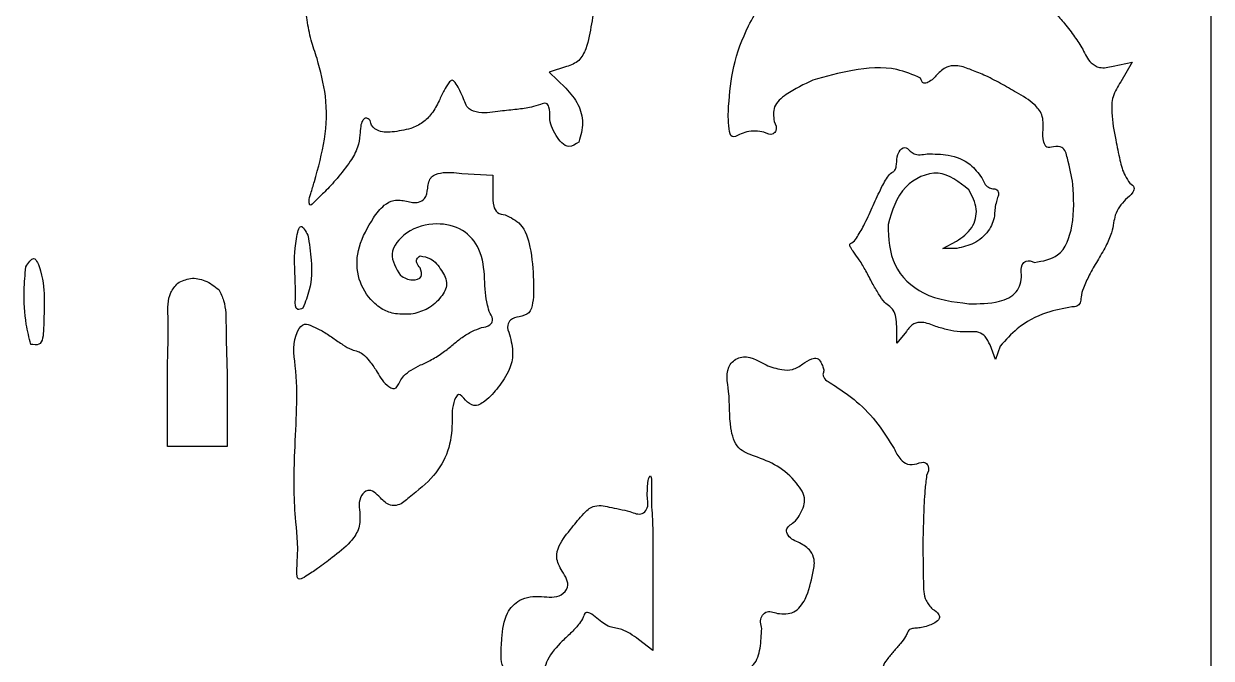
# Model space of a CAD drawing. Extents: x 0 to 204, y 72 to 361.
# Drawn here: x 142.2 to 204, y 109.3 to 142.4 of the extents above; entities that cross this region are included whole.
import ezdxf

# ---------------------------------------------------------------- set-up
doc = ezdxf.new("R2010")
doc.units = 0
doc.layers.get('0').update_dxf_attribs({"linetype": 'CONTINUOUS'})

msp = doc.modelspace()

# ---------------------------------------------------------------- linework, layer by layer
at = {"color": 7}
for p, q in [((204.046667, 72.248889), (204.046667, 216.746667)), ((198.938444, 140.151556), (199.926222, 140.349111)), ((199.926222, 140.349111), (199.333556, 139.333111)), ((170.490444, 140.123333), (169.587333, 139.841111)), ((169.587333, 139.841111), (170.462222, 138.994444)), ((165.043556, 134.563556), (166.652222, 134.478889)), ((166.652222, 134.478889), (166.652222, 133.491111)), ((166.652222, 133.491111), (166.652222, 133.491111)), ((157.028444, 131.346222), (157.028444, 131.346222)), ((190.076667, 130.668889), (190.782222, 131.035778)), ((190.810444, 130.668889), (190.076667, 130.668889)), ((143.312444, 127.987778), (143.312444, 127.987778)), ((152.4, 128.524), (152.4, 128.524)), ((187.677778, 125.73), (187.677778, 126.604889)), ((188.185778, 126.350889), (187.677778, 125.73)), ((192.814222, 124.883333), (192.532, 125.645333)), ((193.068222, 125.588889), (192.814222, 124.883333)), ((149.718889, 120.367778), (149.718889, 124.403556)), ((152.823333, 124.262444), (152.823333, 120.367778)), ((180.876222, 124.601111), (180.876222, 124.601111)), ((151.271111, 120.367778), (149.718889, 120.367778)), ((152.823333, 120.367778), (151.271111, 120.367778)), ((174.977778, 114.271778), (174.977778, 109.756222)), ((174.977778, 114.271778), (174.977778, 114.271778)), ((174.977778, 109.756222), (174.244, 110.320667))]:
    msp.add_line(p, q, dxfattribs=at)
for points, knots in [([(157.508222, 140.546667), (157.399711, 140.865122), (157.176713, 141.519571), (156.985732, 142.492648), (156.89445, 143.442228), (156.930903, 144.132773), (156.777968, 144.744491), (156.359947, 144.7815), (156.03345, 144.799171), (155.799376, 145.052054), (155.794522, 145.387164), (155.733475, 145.748068), (155.56804, 146.094376), (155.390933, 146.274818), (155.306889, 146.360444)], [0, 0, 0, 0, 1.007609, 2.070708, 2.978256, 3.82481, 4.246307, 4.617718, 4.946327, 5.216275, 5.550697, 5.919713, 6.316598, 6.675017, 6.675017, 6.675017, 6.675017]), ([(171.760444, 144.949333), (171.859723, 144.766784), (172.079448, 144.362764), (172.008603, 143.445078), (171.874409, 142.778681), (171.788667, 142.352889)], [0, 0, 0, 0, 0.611746, 1.353922, 2.667332, 2.667332, 2.667332, 2.667332]), ([(178.928889, 138.063111), (178.98727, 138.756658), (179.10877, 140.200055), (179.949551, 142.378509), (180.810789, 143.74098), (181.271333, 144.469556)], [0, 0, 0, 0, 2.079735, 4.328302, 6.912721, 6.912721, 6.912721, 6.912721]), ([(195.918667, 142.917333), (196.087541, 142.733261), (196.448724, 142.339574), (196.930789, 141.707047), (197.220011, 141.246279), (197.358, 141.026444)], [0, 0, 0, 0, 0.749213, 1.602388, 2.380849, 2.380849, 2.380849, 2.380849]), ([(171.788667, 142.352889), (171.717946, 141.917926), (171.609635, 141.251773), (171.188743, 140.370529), (170.723775, 140.205932), (170.490444, 140.123333)], [0, 0, 0, 0, 1.333216, 2.041847, 2.755657, 2.755657, 2.755657, 2.755657]), ([(197.358, 141.026444), (197.476189, 140.769813), (197.665032, 140.35977), (198.293397, 139.991032), (198.699652, 140.092131), (198.938444, 140.151556)], [0, 0, 0, 0, 0.830322, 1.326683, 2.034462, 2.034462, 2.034462, 2.034462]), ([(157.367111, 134.140222), (157.572449, 134.871087), (157.978743, 136.317224), (158.055454, 138.525732), (157.684498, 139.895679), (157.508222, 140.546667)], [0, 0, 0, 0, 2.274435, 4.500352, 6.515826, 6.515826, 6.515826, 6.515826]), ([(188.919556, 139.530667), (188.51497, 139.700833), (187.39434, 140.172165), (185.409165, 139.998389), (183.986974, 139.606268), (183.303333, 139.417778)], [0, 0, 0, 0, 1.304863, 3.614237, 5.751911, 5.751911, 5.751911, 5.751911]), ([(189.766222, 139.7), (189.641277, 139.554508), (189.464857, 139.349076), (189.028353, 139.196914), (188.958793, 139.4103), (188.919556, 139.530667)], [0, 0, 0, 0, 0.591163, 0.834708, 1.149853, 1.149853, 1.149853, 1.149853]), ([(193.914889, 138.768667), (193.63802, 138.933047), (193.08319, 139.262456), (192.272807, 139.673067), (191.502251, 139.980153), (190.860329, 140.217286), (190.205289, 140.125319), (189.925492, 139.854283), (189.766222, 139.7)], [0, 0, 0, 0, 0.966163, 1.936138, 2.717613, 3.464525, 3.954961, 4.603048, 4.603048, 4.603048, 4.603048]), ([(165.1, 138.542889), (165.031776, 138.694066), (164.911134, 138.961395), (164.746503, 139.237369), (164.525632, 139.486745), (164.298395, 139.184102), (164.09543, 138.861662), (163.944259, 138.532609), (163.858222, 138.345333)], [0, 0, 0, 0, 0.48719, 0.861502, 1.055767, 1.279572, 1.735409, 2.33753, 2.33753, 2.33753, 2.33753]), ([(183.303333, 139.417778), (182.840169, 139.199393), (182.117116, 138.858469), (181.206844, 138.109508), (181.270337, 137.536555), (181.299556, 137.272889)], [0, 0, 0, 0, 1.569742, 2.45055, 3.201437, 3.201437, 3.201437, 3.201437]), ([(199.333556, 139.333111), (199.177977, 139.082372), (198.873972, 138.592422), (198.839797, 137.518034), (198.986613, 136.780337), (199.079556, 136.313333)], [0, 0, 0, 0, 0.869945, 1.699892, 3.131727, 3.131727, 3.131727, 3.131727]), ([(167.047333, 137.809111), (166.681778, 137.749156), (166.137451, 137.65988), (165.314807, 137.888126), (165.177, 138.308183), (165.1, 138.542889)], [0, 0, 0, 0, 1.115218, 1.660608, 2.351227, 2.351227, 2.351227, 2.351227]), ([(170.462222, 138.994444), (170.695911, 138.727082), (171.144662, 138.21367), (171.409221, 137.17872), (171.230782, 136.53139), (171.139556, 136.200444)], [0, 0, 0, 0, 1.05617, 2.028152, 3.044873, 3.044873, 3.044873, 3.044873]), ([(196.85, 133.999111), (196.770155, 134.431358), (196.654487, 135.057535), (196.388503, 135.992178), (195.871318, 135.973287), (195.470015, 135.847352), (195.261359, 136.324754), (195.308236, 136.872612), (195.313326, 137.610638), (194.756918, 138.301839), (194.239597, 138.588646), (193.914889, 138.768667)], [0, 0, 0, 0, 1.394248, 2.019783, 2.459702, 2.799825, 3.103322, 3.765062, 4.536074, 5.194537, 6.304584, 6.304584, 6.304584, 6.304584]), ([(163.858222, 138.345333), (163.741653, 138.115116), (163.525843, 137.688902), (163.018335, 137.17318), (162.602941, 136.996359), (162.390667, 136.906)], [0, 0, 0, 0, 0.771816, 1.42891, 2.115616, 2.115616, 2.115616, 2.115616]), ([(169.135778, 138.147778), (168.978899, 138.103347), (168.578484, 137.989943), (167.878021, 137.884274), (167.336748, 137.835298), (167.047333, 137.809111)], [0, 0, 0, 0, 0.488828, 1.247677, 2.119681, 2.119681, 2.119681, 2.119681]), ([(171.139556, 136.200444), (170.962861, 136.085192), (170.512658, 135.791537), (169.852584, 136.593398), (169.556362, 137.32924), (169.655782, 137.921265), (169.438232, 138.287883), (169.244395, 138.198093), (169.135778, 138.147778)], [0, 0, 0, 0, 0.568233, 1.447812, 2.461334, 2.982118, 3.222743, 3.529436, 3.529436, 3.529436, 3.529436]), ([(179.493333, 136.595556), (179.346431, 136.516567), (179.043117, 136.353478), (178.886837, 137.220071), (178.911079, 137.706068), (178.928889, 138.063111)], [0, 0, 0, 0, 0.401475, 0.828937, 2.012492, 2.012492, 2.012492, 2.012492]), ([(162.390667, 136.906), (162.068819, 136.829976), (161.491138, 136.693522), (160.69618, 136.700679), (160.306055, 137.062985), (160.282694, 137.325545), (160.168623, 137.418062), (160.002471, 137.47445), (159.835086, 137.279912), (159.762479, 136.97409), (159.741629, 136.500511), (159.641665, 135.864178), (159.19993, 135.103177), (158.788956, 134.599447), (158.552444, 134.309556)], [0, 0, 0, 0, 0.997571, 1.790531, 2.274728, 2.408118, 2.541998, 2.694381, 2.875804, 3.207338, 3.649377, 4.289812, 5.119185, 6.243531, 6.243531, 6.243531, 6.243531]), ([(181.299556, 137.272889), (181.375461, 137.104924), (181.484535, 136.863563), (181.178069, 136.522806), (180.932987, 136.632506), (180.763333, 136.708444)], [0, 0, 0, 0, 0.492703, 0.708, 1.192247, 1.192247, 1.192247, 1.192247]), ([(180.763333, 136.708444), (180.618731, 136.734244), (180.323994, 136.786829), (179.884987, 136.74952), (179.618112, 136.644608), (179.493333, 136.595556)], [0, 0, 0, 0, 0.439789, 0.896399, 1.297358, 1.297358, 1.297358, 1.297358]), ([(199.079556, 136.313333), (199.146846, 135.961856), (199.267067, 135.33391), (199.470143, 134.547233), (199.723014, 134.184953), (199.813333, 134.055556)], [0, 0, 0, 0, 1.077455, 1.924971, 2.39588, 2.39588, 2.39588, 2.39588]), ([(186.407778, 132.785556), (186.54425, 133.097138), (186.781461, 133.638718), (187.103228, 134.257293), (187.354861, 134.603489), (187.587653, 134.690514), (187.65643, 134.912181), (187.687585, 135.24778), (187.706157, 135.63864), (188.09114, 136.024785), (188.286592, 135.821356), (188.383333, 135.720667)], [0, 0, 0, 0, 1.017928, 1.769318, 2.110282, 2.259788, 2.475372, 2.742065, 3.291984, 3.655528, 4.011823, 4.011823, 4.011823, 4.011823]), ([(188.383333, 135.720667), (188.445721, 135.67103), (188.592606, 135.554165), (188.913358, 135.528073), (189.137979, 135.561605), (189.258222, 135.579556)], [0, 0, 0, 0, 0.235113, 0.553551, 0.920394, 0.920394, 0.920394, 0.920394]), ([(189.258222, 135.579556), (189.626635, 135.580435), (190.407245, 135.5823), (191.479218, 135.163058), (191.920391, 134.584629), (192.108667, 134.337778)], [0, 0, 0, 0, 1.10466, 2.340609, 3.260744, 3.260744, 3.260744, 3.260744]), ([(158.552444, 134.309556), (158.332279, 134.059645), (157.947771, 133.623189), (157.555797, 133.292564), (157.135223, 132.811), (157.073486, 133.214953), (157.207013, 133.575007), (157.30754, 133.929911), (157.367111, 134.140222)], [0, 0, 0, 0, 0.947617, 1.65497, 1.980981, 2.150331, 2.592103, 3.234664, 3.234664, 3.234664, 3.234664]), ([(163.265556, 133.801556), (163.300262, 134.022673), (163.363742, 134.427103), (164.15163, 134.677141), (164.681046, 134.609721), (165.043556, 134.563556)], [0, 0, 0, 0, 0.614889, 1.124648, 2.231804, 2.231804, 2.231804, 2.231804]), ([(191.431333, 133.716889), (190.920544, 134.121639), (189.898715, 134.931339), (187.810838, 133.930939), (187.431855, 132.621277), (187.226222, 131.910667)], [0, 0, 0, 0, 1.818089, 3.637072, 5.7948, 5.7948, 5.7948, 5.7948]), ([(192.108667, 134.337778), (192.146739, 134.239872), (192.219557, 134.052613), (192.421834, 133.838548), (192.661505, 133.762548), (192.896682, 133.762123), (193.007744, 133.538007), (192.956822, 133.401452), (192.927111, 133.321778)], [0, 0, 0, 0, 0.314221, 0.600998, 0.841636, 1.064729, 1.241082, 1.488104, 1.488104, 1.488104, 1.488104]), ([(162.164889, 133.124222), (162.375645, 133.068626), (162.706705, 132.981294), (163.198077, 133.273759), (163.23985, 133.600492), (163.265556, 133.801556)], [0, 0, 0, 0, 0.626572, 0.984232, 1.556471, 1.556471, 1.556471, 1.556471]), ([(190.782222, 131.035778), (191.086072, 131.244696), (191.667906, 131.644747), (191.940184, 132.773656), (191.60568, 133.39371), (191.431333, 133.716889)], [0, 0, 0, 0, 1.077696, 2.063649, 3.136956, 3.136956, 3.136956, 3.136956]), ([(194.846222, 129.935111), (195.287623, 130.010112), (196.319304, 130.185409), (196.959724, 132.037384), (196.88942, 133.294334), (196.85, 133.999111)], [0, 0, 0, 0, 1.264378, 2.955217, 5.11336, 5.11336, 5.11336, 5.11336]), ([(199.813333, 134.055556), (199.908282, 133.99281), (200.085211, 133.875889), (199.930835, 133.477727), (199.725669, 133.317052), (199.587556, 133.208889)], [0, 0, 0, 0, 0.300085, 0.559184, 1.092877, 1.092877, 1.092877, 1.092877]), ([(160.443333, 132.249333), (160.611832, 132.486792), (160.888309, 132.876422), (161.529278, 133.238526), (161.941305, 133.16443), (162.164889, 133.124222)], [0, 0, 0, 0, 0.868794, 1.425546, 2.086124, 2.086124, 2.086124, 2.086124]), ([(166.652222, 133.491111), (166.645632, 133.280978), (166.635121, 132.945811), (166.869337, 132.47354), (167.1516, 132.437686), (167.301333, 132.418667)], [0, 0, 0, 0, 0.631166, 1.00672, 1.431022, 1.431022, 1.431022, 1.431022]), ([(192.927111, 133.321778), (192.898707, 133.222502), (192.838355, 133.011561), (192.773444, 132.690996), (192.767698, 132.186345), (192.467921, 131.501968), (191.743245, 130.874328), (191.113922, 130.735726), (190.810444, 130.668889)], [0, 0, 0, 0, 0.309865, 0.658402, 0.977152, 1.81685, 2.806279, 3.727784, 3.727784, 3.727784, 3.727784]), ([(199.587556, 133.208889), (199.478672, 133.087309), (199.259937, 132.843069), (199.037419, 132.426287), (198.962156, 131.955459), (198.855191, 131.39831), (198.548411, 130.738046), (198.2687, 130.269087), (198.12, 130.019778)], [0, 0, 0, 0, 0.489298, 0.982944, 1.388267, 1.912741, 2.680796, 3.552559, 3.552559, 3.552559, 3.552559]), ([(167.301333, 132.418667), (167.588633, 132.273851), (168.269546, 131.93063), (168.68305, 130.568115), (168.76903, 129.186648), (168.800565, 128.064685), (168.601992, 127.250291), (168.221707, 127.158116), (168.035111, 127.112889)], [0, 0, 0, 0, 0.93297, 2.211185, 3.952499, 5.120738, 5.674518, 6.208015, 6.208015, 6.208015, 6.208015]), ([(185.448222, 130.471333), (185.392043, 130.541435), (185.301126, 130.654883), (185.191665, 130.885104), (185.422255, 130.982184), (185.658706, 131.308564), (186.013188, 131.933494), (186.263764, 132.474578), (186.407778, 132.785556)], [0, 0, 0, 0, 0.290293, 0.46979, 0.587535, 0.934244, 1.695974, 2.725418, 2.725418, 2.725418, 2.725418]), ([(156.774444, 127.564444), (156.671663, 127.517789), (156.360867, 127.376709), (156.398983, 128.518592), (156.344361, 129.568744), (156.309381, 130.645705), (156.626328, 132.092599), (156.901577, 131.581704), (157.028444, 131.346222)], [0, 0, 0, 0, 0.283855, 0.858332, 2.323024, 3.986273, 4.667948, 5.250793, 5.250793, 5.250793, 5.250793]), ([(162.503556, 127.254), (162.196401, 127.237131), (161.658091, 127.207567), (160.8711, 127.470718), (160.131425, 128.115348), (159.519802, 129.246979), (159.603319, 130.847429), (160.153633, 131.765851), (160.443333, 132.249333)], [0, 0, 0, 0, 0.915789, 1.604988, 2.426861, 3.807512, 5.313499, 6.98756, 6.98756, 6.98756, 6.98756]), ([(166.511111, 127.282222), (166.462033, 127.426833), (166.342323, 127.779562), (166.256465, 128.39019), (166.225087, 129.363761), (166.106089, 130.586288), (165.132523, 131.74328), (163.641854, 132.058121), (162.216225, 131.685501), (161.134222, 130.418293), (161.621527, 129.633084), (161.854444, 129.257778)], [0, 0, 0, 0, 0.457565, 1.11607, 1.836428, 3.394601, 4.690404, 6.067786, 7.71506, 9.030105, 10.234156, 10.234156, 10.234156, 10.234156]), ([(187.226222, 131.910667), (187.254675, 131.175873), (187.310869, 129.724678), (189.102998, 128.061576), (190.616894, 127.88514), (191.431333, 127.790222)], [0, 0, 0, 0, 2.134126, 4.214833, 6.637582, 6.637582, 6.637582, 6.637582]), ([(157.028444, 131.346222), (157.101566, 130.915342), (157.260598, 129.97822), (157.215883, 128.664259), (156.898998, 127.874762), (156.774444, 127.564444)], [0, 0, 0, 0, 1.31254, 2.85465, 3.85332, 3.85332, 3.85332, 3.85332]), ([(186.407778, 128.862667), (186.297278, 129.073637), (186.083402, 129.481978), (185.767649, 130.022312), (185.543331, 130.337638), (185.448222, 130.471333)], [0, 0, 0, 0, 0.714533, 1.383001, 1.875047, 1.875047, 1.875047, 1.875047]), ([(142.352889, 129.709333), (142.494651, 129.923419), (142.811814, 130.402389), (143.283652, 129.09258), (143.300819, 128.433852), (143.312444, 127.987778)], [0, 0, 0, 0, 0.587765, 1.314995, 2.84048, 2.84048, 2.84048, 2.84048]), ([(162.870444, 130.273778), (163.058261, 130.243003), (163.533814, 130.165082), (163.976899, 129.552809), (164.388416, 128.817155), (163.938767, 128.056875), (163.333556, 127.494923), (162.769439, 127.331178), (162.503556, 127.254)], [0, 0, 0, 0, 0.552725, 1.399503, 2.156191, 2.879481, 3.796833, 4.614682, 4.614682, 4.614682, 4.614682]), ([(162.870444, 129.652889), (162.801104, 129.73238), (162.688936, 129.860969), (162.672839, 130.138339), (162.800075, 130.225546), (162.870444, 130.273778)], [0, 0, 0, 0, 0.311384, 0.503714, 0.741714, 0.741714, 0.741714, 0.741714]), ([(191.431333, 127.790222), (191.959535, 127.786779), (192.820108, 127.78117), (193.99833, 128.281007), (194.225407, 129.151796), (194.111894, 129.751967), (194.446093, 130.095335), (194.692737, 129.996572), (194.846222, 129.935111)], [0, 0, 0, 0, 1.593128, 2.595606, 3.519415, 4.053265, 4.323091, 4.767655, 4.767655, 4.767655, 4.767655]), ([(198.12, 130.019778), (197.976216, 129.7728), (197.70754, 129.311294), (197.40896, 128.682285), (197.262028, 128.191643), (197.261572, 127.840311), (197.058603, 127.619878), (196.885452, 127.620538), (196.793556, 127.620889)], [0, 0, 0, 0, 0.857393, 1.602132, 2.082296, 2.388389, 2.622745, 2.887792, 2.887792, 2.887792, 2.887792]), ([(142.606889, 125.673556), (142.522642, 126.020759), (142.300048, 126.938121), (142.219194, 128.30392), (142.313807, 129.298505), (142.352889, 129.709333)], [0, 0, 0, 0, 1.071061, 2.829896, 4.067702, 4.067702, 4.067702, 4.067702]), ([(161.854444, 129.257778), (162.043459, 129.143984), (162.371004, 128.946791), (163.052515, 129.138191), (162.929632, 129.48557), (162.870444, 129.652889)], [0, 0, 0, 0, 0.662106, 1.147367, 1.598288, 1.598288, 1.598288, 1.598288]), ([(149.718889, 124.403556), (149.744306, 125.292397), (149.781443, 126.591034), (149.716307, 128.21504), (150.122253, 128.702975), (150.255111, 128.862667)], [0, 0, 0, 0, 2.717889, 3.970957, 4.580577, 4.580577, 4.580577, 4.580577]), ([(150.255111, 128.862667), (150.473295, 128.966692), (150.924947, 129.182029), (151.737995, 129.022555), (152.170604, 128.696758), (152.4, 128.524)], [0, 0, 0, 0, 0.710154, 1.470057, 2.327865, 2.327865, 2.327865, 2.327865]), ([(187.310889, 127.649111), (187.223003, 127.714946), (186.988794, 127.890391), (186.712088, 128.327739), (186.515159, 128.673908), (186.407778, 128.862667)], [0, 0, 0, 0, 0.327496, 0.872746, 1.526583, 1.526583, 1.526583, 1.526583]), ([(143.312444, 127.987778), (143.304594, 127.537135), (143.292231, 126.82738), (143.233534, 125.587567), (142.761011, 125.652407), (142.606889, 125.673556)], [0, 0, 0, 0, 1.491053, 2.348387, 2.763379, 2.763379, 2.763379, 2.763379]), ([(152.4, 128.524), (152.490289, 128.335993), (152.772327, 127.748714), (152.76133, 126.272707), (152.799058, 125.049501), (152.823333, 124.262444)], [0, 0, 0, 0, 0.620655, 1.938751, 4.317332, 4.317332, 4.317332, 4.317332]), ([(187.677778, 126.604889), (187.666697, 126.763637), (187.646526, 127.052608), (187.542386, 127.436287), (187.377562, 127.587816), (187.310889, 127.649111)], [0, 0, 0, 0, 0.480425, 0.874526, 1.142233, 1.142233, 1.142233, 1.142233]), ([(196.793556, 127.620889), (196.349544, 127.538463), (195.335149, 127.350152), (194.018782, 126.644743), (193.349095, 125.900875), (193.068222, 125.588889)], [0, 0, 0, 0, 1.352415, 3.089751, 4.344777, 4.344777, 4.344777, 4.344777]), ([(158.298444, 114.582222), (158.042421, 114.385333), (157.588996, 114.036635), (157.073199, 113.696993), (156.378952, 113.258077), (156.584902, 115.179691), (156.296181, 116.828587), (156.312853, 120.529794), (156.59179, 123.651887), (156.164916, 125.954426), (156.809646, 126.816059), (157.318923, 126.590337), (157.797072, 126.377784), (158.322897, 126.013918), (158.821863, 125.673604), (159.246799, 125.402834), (159.621157, 125.32248), (159.956002, 125.150446), (160.256822, 124.785685), (160.669859, 124.228653), (160.933984, 123.662911), (161.597047, 123.241599), (161.747308, 123.577851), (161.826222, 123.754444)], [0, 0, 0, 0, 0.948267, 1.679407, 2.040362, 2.922579, 5.270966, 8.683939, 13.16298, 14.98176, 15.465895, 15.86417, 16.44623, 17.107871, 17.748572, 18.274794, 18.594491, 18.88951, 19.384072, 19.99296, 20.946689, 21.37611, 21.85108, 21.85108, 21.85108, 21.85108]), ([(166.059556, 126.548444), (166.222441, 126.56979), (166.473067, 126.602634), (166.716722, 126.954114), (166.58888, 127.158122), (166.511111, 127.282222)], [0, 0, 0, 0, 0.472687, 0.727304, 1.122741, 1.122741, 1.122741, 1.122741]), ([(168.035111, 127.112889), (167.868531, 127.080635), (167.59646, 127.027956), (167.361799, 126.611656), (167.46379, 126.3463), (167.527111, 126.181556)], [0, 0, 0, 0, 0.483372, 0.789478, 1.290706, 1.290706, 1.290706, 1.290706]), ([(189.709778, 126.604889), (189.476712, 126.702305), (189.111373, 126.855008), (188.496762, 126.782995), (188.297707, 126.506413), (188.185778, 126.350889)], [0, 0, 0, 0, 0.751213, 1.177555, 1.72528, 1.72528, 1.72528, 1.72528]), ([(162.898667, 124.601111), (163.090871, 124.689913), (163.500989, 124.879393), (164.070297, 125.23955), (164.574647, 125.661103), (165.058108, 126.054104), (165.551617, 126.351853), (165.90163, 126.487322), (166.059556, 126.548444)], [0, 0, 0, 0, 0.634841, 1.354596, 2.012142, 2.605744, 3.222952, 3.730389, 3.730389, 3.730389, 3.730389]), ([(167.527111, 126.181556), (167.609077, 125.852703), (167.760217, 125.246323), (167.536636, 124.256894), (167.150745, 123.735983), (166.934444, 123.444)], [0, 0, 0, 0, 1.004768, 1.852718, 2.934219, 2.934219, 2.934219, 2.934219]), ([(191.487778, 126.322667), (191.317116, 126.319008), (190.929008, 126.310689), (190.331479, 126.419792), (189.91663, 126.543303), (189.709778, 126.604889)], [0, 0, 0, 0, 0.511153, 1.162435, 1.810134, 1.810134, 1.810134, 1.810134]), ([(192.532, 125.645333), (192.460594, 125.801601), (192.335169, 126.076083), (191.938172, 126.353726), (191.64709, 126.333653), (191.487778, 126.322667)], [0, 0, 0, 0, 0.509303, 0.894587, 1.360407, 1.360407, 1.360407, 1.360407]), ([(180.283556, 119.859778), (179.979656, 119.968174), (179.305073, 120.208786), (178.919945, 121.625765), (179.042719, 122.990506), (178.690202, 124.492819), (179.769762, 125.241447), (180.424905, 124.8623), (180.876222, 124.601111)], [0, 0, 0, 0, 0.919627, 2.041345, 3.938071, 5.352763, 5.985842, 7.38763, 7.38763, 7.38763, 7.38763]), ([(182.795333, 124.657556), (182.937089, 124.759975), (183.151708, 124.915039), (183.552526, 124.998511), (183.732351, 124.748081), (183.839487, 124.528782), (183.899184, 124.307654), (183.857938, 124.178773), (183.839556, 124.121333)], [0, 0, 0, 0, 0.532477, 0.806174, 1.090029, 1.345288, 1.566688, 1.74469, 1.74469, 1.74469, 1.74469]), ([(161.826222, 123.754444), (161.889097, 123.852736), (162.040343, 124.089181), (162.427467, 124.360172), (162.73534, 124.517597), (162.898667, 124.601111)], [0, 0, 0, 0, 0.34752, 0.835972, 1.387889, 1.387889, 1.387889, 1.387889]), ([(180.876222, 124.601111), (181.146749, 124.501154), (181.586745, 124.338579), (182.289705, 124.323022), (182.619628, 124.541305), (182.795333, 124.657556)], [0, 0, 0, 0, 0.864645, 1.406292, 2.023407, 2.023407, 2.023407, 2.023407]), ([(183.839556, 124.121333), (183.846967, 124.065123), (183.869021, 123.897875), (184.152694, 123.70867), (184.365843, 123.576567), (184.488667, 123.500444)], [0, 0, 0, 0, 0.165076, 0.491168, 0.934584, 0.934584, 0.934584, 0.934584]), ([(165.241111, 122.766667), (165.109003, 122.924498), (164.84121, 123.244433), (164.495582, 122.37107), (164.579425, 121.485692), (164.398946, 120.084573), (163.592296, 118.726663), (162.756313, 118.069096), (162.306, 117.714889)], [0, 0, 0, 0, 0.473898, 0.960626, 2.024245, 3.502971, 4.963479, 6.668787, 6.668787, 6.668787, 6.668787]), ([(166.934444, 123.444), (166.732707, 123.193059), (166.405265, 122.785753), (165.682155, 122.360044), (165.377898, 122.640555), (165.241111, 122.766667)], [0, 0, 0, 0, 0.998053, 1.619954, 2.127916, 2.127916, 2.127916, 2.127916]), ([(184.488667, 123.500444), (184.866458, 123.242824), (185.688851, 122.682024), (186.718124, 121.569908), (187.269424, 120.684224), (187.536667, 120.254889)], [0, 0, 0, 0, 1.369165, 2.980459, 4.496373, 4.496373, 4.496373, 4.496373]), ([(187.536667, 120.254889), (187.634833, 120.054254), (187.795169, 119.726555), (188.24471, 119.381896), (188.556048, 119.435888), (188.722, 119.464667)], [0, 0, 0, 0, 0.668344, 1.091609, 1.574744, 1.574744, 1.574744, 1.574744]), ([(182.626, 115.344222), (182.395195, 115.437197), (182.071076, 115.56776), (181.849249, 116.128593), (182.333468, 116.376578), (182.610557, 116.755713), (182.812732, 117.148796), (182.959496, 117.768904), (182.401588, 118.597547), (181.517157, 119.395848), (180.689914, 119.706956), (180.283556, 119.859778)], [0, 0, 0, 0, 0.72042, 1.011682, 1.559547, 2.005749, 2.465739, 2.87348, 3.850604, 5.182894, 6.4692, 6.4692, 6.4692, 6.4692]), ([(188.722, 119.464667), (188.887868, 119.522321), (189.13375, 119.607787), (189.407362, 119.249817), (189.302455, 119.00965), (189.23, 118.843778)], [0, 0, 0, 0, 0.459547, 0.681232, 1.176177, 1.176177, 1.176177, 1.176177]), ([(173.792444, 116.981111), (174.013672, 116.890061), (174.34352, 116.754306), (174.808081, 117.182061), (174.657704, 117.742428), (174.722399, 118.269243), (174.712525, 118.598409), (174.933338, 119.018012), (174.880842, 117.479409), (174.995914, 116.533517), (174.984469, 115.106198), (174.977778, 114.271778)], [0, 0, 0, 0, 0.64356, 0.959544, 1.66798, 2.182558, 2.549614, 2.706282, 3.330553, 4.960865, 7.255296, 7.255296, 7.255296, 7.255296]), ([(189.23, 118.843778), (189.200005, 118.589989), (189.118765, 117.9026), (189.071503, 116.686634), (189.046231, 115.726734), (189.032444, 115.203111)], [0, 0, 0, 0, 0.766461, 2.075965, 3.647645, 3.647645, 3.647645, 3.647645]), ([(160.810222, 117.686667), (160.589188, 117.905596), (160.248291, 118.243246), (159.604474, 117.659742), (159.777977, 116.877094), (159.719206, 116.019282), (159.154708, 115.240113), (158.626768, 114.834482), (158.298444, 114.582222)], [0, 0, 0, 0, 0.768303, 1.184935, 2.180412, 2.964428, 3.720279, 4.963475, 4.963475, 4.963475, 4.963475]), ([(162.306, 117.714889), (162.126138, 117.549519), (161.846348, 117.292271), (161.218859, 117.268041), (160.966195, 117.526881), (160.810222, 117.686667)], [0, 0, 0, 0, 0.709405, 1.103539, 1.739317, 1.739317, 1.739317, 1.739317]), ([(170.772667, 116.134444), (170.9678, 116.380649), (171.286933, 116.783309), (171.793451, 117.27662), (172.149234, 117.28718), (172.296667, 117.291556)], [0, 0, 0, 0, 0.956374, 1.564117, 1.994169, 1.994169, 1.994169, 1.994169]), ([(172.296667, 117.291556), (172.434358, 117.265053), (172.752018, 117.20391), (173.250452, 117.099469), (173.610973, 117.02074), (173.792444, 116.981111)], [0, 0, 0, 0, 0.420652, 0.970461, 1.527707, 1.527707, 1.527707, 1.527707]), ([(170.264667, 113.876667), (170.130931, 114.112442), (169.893853, 114.530412), (170.145541, 115.391641), (170.523746, 115.839609), (170.772667, 116.134444)], [0, 0, 0, 0, 0.776433, 1.376417, 2.531598, 2.531598, 2.531598, 2.531598]), ([(183.303333, 113.763778), (183.359337, 114.001525), (183.452914, 114.398785), (183.189392, 115.020836), (182.836483, 115.223405), (182.626, 115.344222)], [0, 0, 0, 0, 0.714755, 1.194309, 1.903012, 1.903012, 1.903012, 1.903012]), ([(189.032444, 115.203111), (189.044869, 114.581292), (189.063626, 113.642492), (189.06993, 112.434421), (189.414397, 112.043981), (189.540444, 111.901111)], [0, 0, 0, 0, 1.89742, 2.864656, 3.422838, 3.422838, 3.422838, 3.422838]), ([(167.132, 110.377111), (167.171663, 110.834611), (167.238488, 111.605412), (168.068882, 112.525414), (169.144453, 112.597839), (170.10032, 112.43736), (170.717851, 113.146131), (170.440302, 113.593542), (170.264667, 113.876667)], [0, 0, 0, 0, 1.347467, 2.270226, 3.421734, 4.450898, 4.959754, 5.836691, 5.836691, 5.836691, 5.836691]), ([(181.468889, 111.675333), (181.769546, 111.656419), (182.388249, 111.617497), (183.071696, 112.568588), (183.215725, 113.311743), (183.303333, 113.763778)], [0, 0, 0, 0, 0.849152, 1.747411, 3.142179, 3.142179, 3.142179, 3.142179]), ([(189.540444, 111.901111), (189.67031, 111.824244), (189.861097, 111.711318), (189.935239, 111.350051), (189.7604, 111.254232), (189.653333, 111.195556)], [0, 0, 0, 0, 0.434546, 0.638395, 0.96044, 0.96044, 0.96044, 0.96044]), ([(171.365333, 111.477778), (171.300262, 111.368414), (171.133616, 111.088334), (170.752361, 110.678711), (170.435176, 110.390782), (170.264667, 110.236)], [0, 0, 0, 0, 0.381041, 0.975843, 1.667295, 1.667295, 1.667295, 1.667295]), ([(172.070889, 111.421333), (171.963724, 111.526973), (171.807851, 111.680627), (171.44265, 111.76205), (171.393143, 111.580027), (171.365333, 111.477778)], [0, 0, 0, 0, 0.459947, 0.669004, 0.936961, 0.936961, 0.936961, 0.936961]), ([(174.244, 110.320667), (174.09815, 110.425408), (173.823716, 110.62249), (173.425763, 110.835432), (173.064393, 110.914907), (172.725126, 110.97197), (172.392907, 111.161439), (172.180802, 111.332625), (172.070889, 111.421333)], [0, 0, 0, 0, 0.539258, 1.014671, 1.337902, 1.645724, 2.040305, 2.464695, 2.464695, 2.464695, 2.464695]), ([(180.650444, 110.885111), (180.600206, 111.110409), (180.526029, 111.443061), (180.939853, 111.852103), (181.257538, 111.745953), (181.468889, 111.675333)], [0, 0, 0, 0, 0.637614, 0.941435, 1.545307, 1.545307, 1.545307, 1.545307]), ([(179.041778, 107.357333), (179.137149, 107.573754), (179.304613, 107.953769), (179.522495, 108.413914), (179.846631, 108.736218), (180.372191, 109.033773), (180.604525, 109.913194), (180.634612, 110.549995), (180.650444, 110.885111)], [0, 0, 0, 0, 0.712139, 1.250447, 1.503229, 2.075725, 2.994796, 4.015715, 4.015715, 4.015715, 4.015715]), ([(189.653333, 111.195556), (189.561782, 111.14775), (189.36833, 111.046736), (189.064131, 110.948451), (188.762421, 110.910789), (188.517176, 110.899278), (188.306347, 110.840641), (188.229397, 110.65518), (188.117897, 110.409595), (187.850914, 110.08751), (187.630805, 109.83831), (187.508444, 109.699778)], [0, 0, 0, 0, 0.30947, 0.653926, 0.953712, 1.21228, 1.409921, 1.549425, 1.785046, 2.229496, 2.785851, 2.785851, 2.785851, 2.785851]), ([(167.498889, 108.542667), (167.385956, 108.651731), (167.134436, 108.894634), (167.061106, 109.5781), (167.104754, 110.070036), (167.132, 110.377111)], [0, 0, 0, 0, 0.458388, 1.020903, 1.95531, 1.95531, 1.95531, 1.95531]), ([(170.264667, 110.236), (169.977922, 109.935116), (169.459386, 109.391011), (169.197137, 108.240767), (169.591801, 107.68546), (169.784889, 107.413778)], [0, 0, 0, 0, 1.240845, 2.243887, 3.204694, 3.204694, 3.204694, 3.204694]), ([(187.508444, 109.699778), (187.39682, 109.558463), (187.203706, 109.313985), (186.951132, 108.988308), (186.96688, 108.781996), (186.972222, 108.712)], [0, 0, 0, 0, 0.549332, 0.950358, 1.156278, 1.156278, 1.156278, 1.156278])]:
    msp.add_open_spline(points, degree=3, knots=knots, dxfattribs=at)

doc.saveas('drawing.dxf')
